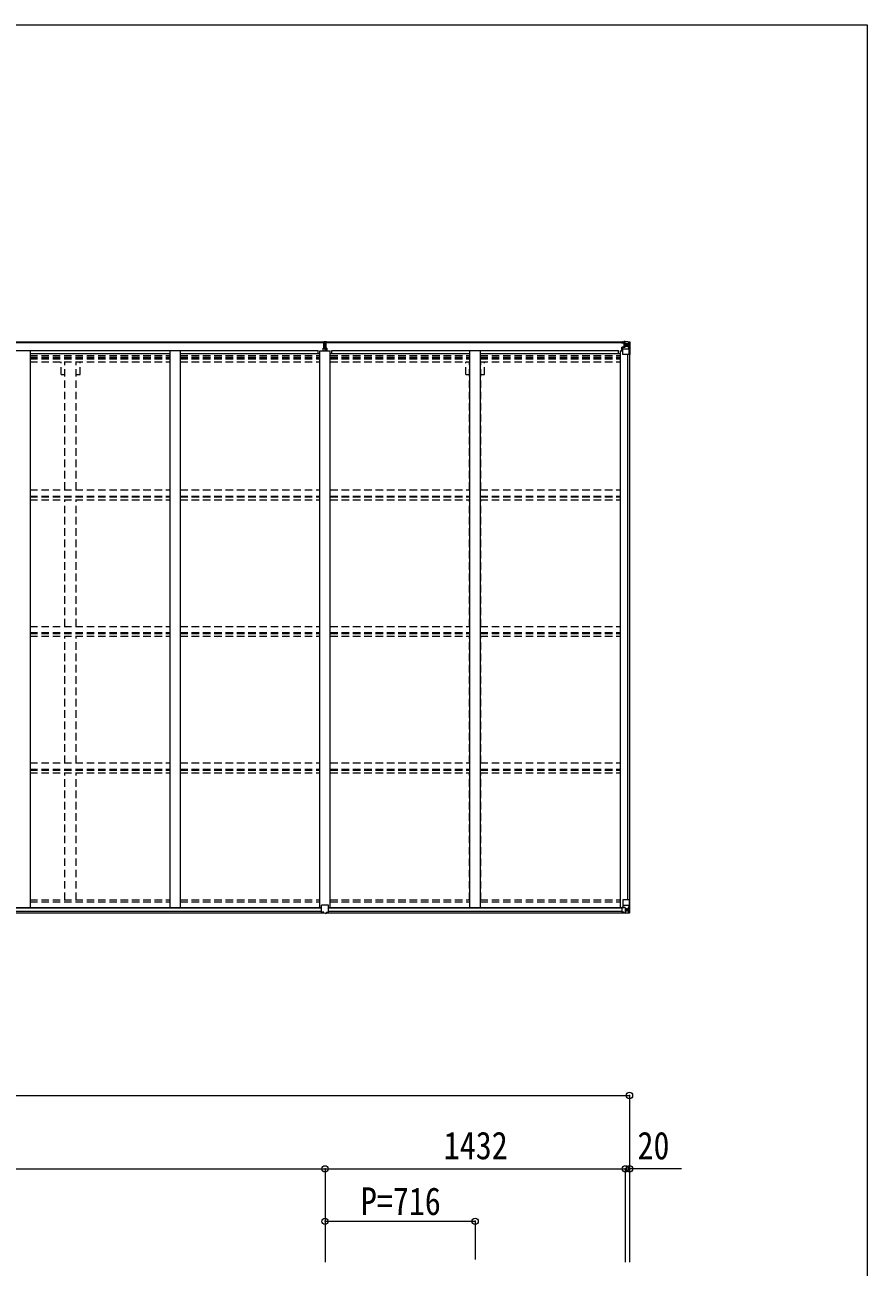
# Model space of a CAD drawing. Units: millimetres at full size, sheet at 1:30. Extents: x -8432 to 8432, y -5820 to 5820.
# Drawn here: x 3990 to 8008, y -106 to 5820 of the extents above; entities that cross this region are included whole.
import ezdxf
from ezdxf.enums import TextEntityAlignment as Align

# ---------------------------------------------------------------- set-up
doc = ezdxf.new("R2010")
doc.units = ezdxf.units.MM
doc.header["$LTSCALE"] = 30
doc.header["$PDMODE"] = 32
doc.header["$PDSIZE"] = 30
doc.linetypes.add('DASHED1', pattern=[1.8, 1.2, -0.6])
for name, color, linetype, lineweight in [('0-3_ELV2', 4, 'Continuous', 9), ('0-4_TABLE1', 6, 'Continuous', 9), ('0-6_OTH_LINE', 6, 'Continuous', 9), ('F-0_240', 7, 'Continuous', 9)]:
    doc.layers.add(name, color=color, linetype=linetype, lineweight=lineweight)
doc.styles.add('ＭＳ ゴシック', font='')
doc.styles.get('ＭＳ ゴシック').set_extended_font_data('MS Gothic')

msp = doc.modelspace()

# ---------------------------------------------------------------- linework, layer by layer
at = {"layer": '0-3_ELV2'}
for p, q in [((-304.17, 4307.47), (5415.83, 4307.47)), ((-304.17, 4305.33), (5415.83, 4305.33)), ((-273.17, 4267.19), (5389.83, 4267.19)), ((4015.33, 4267.17), (4015.33, 1609.25)), ((4681.33, 4267.17), (4681.33, 1609.25)), ((4731.33, 4267.17), (4731.33, 1609.25)), ((5389.83, 4251.67), (5389.83, 4267.19)), ((5428.83, 4307.47), (6852.83, 4307.47)), ((5428.83, 4305.33), (6852.83, 4305.33)), ((5454.83, 4267.19), (6821.83, 4267.19)), ((5454.83, 4251.67), (5454.83, 4267.19)), ((6113.33, 1609.25), (6113.33, 4267.19)), ((6163.33, 1609.25), (6163.33, 4267.19)), ((6821.83, 4251.67), (6821.83, 4267.19)), ((4015.33, 4251.67), (4681.33, 4251.67)), ((4731.33, 4251.67), (5397.33, 4251.67)), ((5397.33, 4265.35), (5447.33, 4265.35)), ((5397.33, 1609.25), (5397.33, 4265.35)), ((5447.33, 1609.25), (5447.33, 4265.35)), ((5447.33, 4251.67), (6113.33, 4251.67)), ((6163.33, 4251.67), (6829.33, 4251.67)), ((6829.33, 4265.35), (6842.33, 4265.35)), ((6829.33, 4265.35), (6829.33, 1609.25)), ((6864.63, 4246.7), (6864.63, 1645.27)), ((6874.33, 4246.7), (6874.33, 1645.27)), ((-300.94, 1609.25), (5405.83, 1609.25)), ((-289.17, 1606.98), (5405.83, 1606.98)), ((5438.83, 1609.25), (6849.59, 1609.25)), ((5438.83, 1606.98), (6837.83, 1606.98)), ((-299.17, 1583.47), (5415.83, 1583.47)), ((-289.17, 1591.37), (5405.83, 1591.37)), ((5428.83, 1583.47), (6847.83, 1583.47)), ((5438.83, 1591.37), (6837.83, 1591.37))]:
    msp.add_line(p, q, dxfattribs=at)
at = {"layer": '0-3_ELV2', "linetype": 'DASHED1'}
for p, q in [((4015.33, 4243.28), (4681.33, 4243.28)), ((4015.33, 4235.08), (4681.33, 4235.08)), ((4015.33, 4231.15), (4681.33, 4231.15)), ((4015.33, 4226.07), (4681.33, 4226.07)), ((4015.33, 4213.06), (4681.33, 4213.06)), ((4163.13, 4151.47), (4163.13, 4213.06)), ((4180.83, 3601.95), (4180.83, 4213.06)), ((4235.83, 3601.95), (4235.83, 4213.06)), ((4253.53, 4151.47), (4253.53, 4213.06)), ((4731.33, 4243.28), (5397.33, 4243.28)), ((4731.33, 4235.08), (5397.33, 4235.08)), ((4731.33, 4231.15), (5397.33, 4231.15)), ((4731.33, 4226.07), (5397.33, 4226.07)), ((4731.33, 4213.06), (5397.33, 4213.06)), ((5447.33, 4243.28), (6113.33, 4243.28)), ((5447.33, 4235.08), (6113.33, 4235.08)), ((5447.33, 4231.15), (6113.33, 4231.15)), ((5447.33, 4226.07), (6113.33, 4226.07)), ((5447.33, 4213.06), (6113.33, 4213.06)), ((6093.13, 4151.47), (6093.13, 4213.06)), ((6110.83, 3601.95), (6110.83, 4213.06)), ((6163.33, 4243.28), (6829.33, 4243.28)), ((6163.33, 4235.08), (6829.33, 4235.08)), ((6163.33, 4231.15), (6829.33, 4231.15)), ((6163.33, 4226.07), (6829.33, 4226.07)), ((6163.33, 4213.06), (6829.33, 4213.06)), ((6165.83, 3601.95), (6165.83, 4213.06)), ((6183.53, 4151.47), (6183.53, 4213.06)), ((4163.13, 4151.47), (4180.83, 4151.47)), ((4235.83, 4151.47), (4253.53, 4151.47)), ((6093.13, 4151.47), (6110.83, 4151.47)), ((6165.83, 4151.47), (6183.53, 4151.47)), ((4015.33, 3601.95), (4681.33, 3601.95)), ((4015.33, 3572.21), (4681.33, 3572.21)), ((4015.33, 3567.66), (4681.33, 3567.66)), ((4731.33, 3601.95), (5397.33, 3601.95)), ((4731.33, 3572.21), (5397.33, 3572.21)), ((4731.33, 3567.66), (5397.33, 3567.66)), ((5447.33, 3601.95), (6113.33, 3601.95)), ((5447.33, 3572.21), (6113.33, 3572.21)), ((5447.33, 3567.66), (6113.33, 3567.66)), ((6163.33, 3601.95), (6829.3, 3601.95)), ((6163.33, 3572.21), (6829.3, 3572.21)), ((6163.33, 3567.66), (6829.3, 3567.66)), ((4015.33, 3554.65), (4681.33, 3554.65)), ((4180.83, 2950.16), (4180.83, 3554.65)), ((4235.83, 2950.16), (4235.83, 3554.65)), ((4731.33, 3554.65), (5397.33, 3554.65)), ((5447.33, 3554.65), (6113.33, 3554.65)), ((6110.83, 2950.16), (6110.83, 3554.65)), ((6163.33, 3554.65), (6829.3, 3554.65)), ((6165.83, 2950.16), (6165.83, 3554.65)), ((4015.33, 2950.29), (4681.33, 2950.29)), ((4015.33, 2920.55), (4681.33, 2920.55)), ((4015.33, 2916), (4681.33, 2916)), ((4731.33, 2950.29), (5397.33, 2950.29)), ((4731.33, 2920.55), (5397.33, 2920.55)), ((4731.33, 2916), (5397.33, 2916)), ((5447.33, 2950.29), (6113.33, 2950.29)), ((5447.33, 2920.55), (6113.33, 2920.55)), ((5447.33, 2916), (6113.33, 2916)), ((6163.33, 2950.29), (6829.3, 2950.29)), ((6163.33, 2920.55), (6829.3, 2920.55)), ((6163.33, 2916), (6829.3, 2916)), ((4015.33, 2902.99), (4681.33, 2902.99)), ((4180.83, 2298.5), (4180.83, 2901.8)), ((4235.83, 2298.5), (4235.83, 2901.8)), ((4731.33, 2902.99), (5397.33, 2902.99)), ((5447.33, 2902.99), (6113.33, 2902.99)), ((6110.83, 2298.5), (6110.83, 2901.8)), ((6163.33, 2902.99), (6829.3, 2902.99)), ((6165.83, 2298.5), (6165.83, 2901.8)), ((4015.33, 2298.63), (4681.33, 2298.63)), ((4015.33, 2268.89), (4681.33, 2268.89)), ((4015.33, 2264.34), (4681.33, 2264.34)), ((4731.33, 2298.63), (5397.33, 2298.63)), ((4731.33, 2268.89), (5397.33, 2268.89)), ((4731.33, 2264.34), (5397.33, 2264.34)), ((5447.33, 2298.63), (6113.33, 2298.63)), ((5447.33, 2268.89), (6113.33, 2268.89)), ((5447.33, 2264.34), (6113.33, 2264.34)), ((6163.33, 2298.63), (6829.3, 2298.63)), ((6163.33, 2268.89), (6829.3, 2268.89)), ((6163.33, 2264.34), (6829.3, 2264.34)), ((4015.33, 2251.33), (4681.33, 2251.33)), ((4180.83, 1645.42), (4180.83, 2250.14)), ((4235.83, 1645.42), (4235.83, 2250.14)), ((4731.33, 2251.33), (5397.33, 2251.33)), ((5447.33, 2251.33), (6113.33, 2251.33)), ((6110.83, 1645.42), (6110.83, 2250.14)), ((6163.33, 2251.33), (6829.3, 2251.33)), ((6165.83, 1645.42), (6165.83, 2250.14)), ((4015.33, 1645.42), (4681.33, 1645.42)), ((4015.33, 1637.07), (4681.33, 1637.07)), ((4731.33, 1645.42), (5397.33, 1645.42)), ((4731.33, 1637.07), (5397.33, 1637.07)), ((5447.33, 1645.42), (6113.33, 1645.42)), ((5447.33, 1637.07), (6113.33, 1637.07)), ((6163.33, 1645.42), (6829.33, 1645.42)), ((6163.33, 1637.07), (6829.33, 1637.07))]:
    msp.add_line(p, q, dxfattribs=at)
at = {"layer": '0-4_TABLE1'}
for p, q in [((5413.83, 4278.11), (5420.83, 4278.17)), ((5413.83, 4265.35), (5413.83, 4278.11)), ((5420.83, 4277.67), (5413.83, 4277.61)), ((5413.83, 4276.74), (5420.83, 4276.67)), ((5420.83, 4276.17), (5413.83, 4276.24)), ((5415.83, 4309.17), (5422.33, 4309.57)), ((5415.83, 4304.67), (5415.83, 4309.17)), ((5420.83, 4306.48), (5415.83, 4306.17)), ((5416.83, 4303.67), (5420.83, 4303.67)), ((5416.83, 4278.14), (5416.83, 4303.67)), ((5416.83, 4301.84), (5420.83, 4301.77)), ((5416.83, 4298.24), (5420.83, 4298.18)), ((5416.83, 4290.01), (5420.83, 4289.97)), ((5422.33, 4306.57), (5420.83, 4306.47)), ((5420.83, 4306.47), (5420.83, 4265.35)), ((5420.83, 4292.96), (5423.83, 4292.96)), ((5420.83, 4285.89), (5423.83, 4285.89)), ((5420.83, 4276.25), (5423.83, 4276.25)), ((5420.83, 4269.17), (5423.83, 4269.17)), ((5422.33, 4309.57), (5428.83, 4309.17)), ((5422.33, 4309.57), (5422.33, 4306.57)), ((5428.83, 4306.17), (5422.33, 4306.57)), ((5423.83, 4303.67), (5427.83, 4303.67)), ((5423.83, 4303.67), (5423.83, 4265.35)), ((5423.83, 4301.77), (5427.83, 4301.77)), ((5423.83, 4298.18), (5427.83, 4298.18)), ((5423.83, 4289.97), (5427.83, 4289.97)), ((5423.83, 4278.17), (5430.83, 4278.11)), ((5430.83, 4277.61), (5423.83, 4277.67)), ((5423.83, 4276.67), (5430.83, 4276.74)), ((5430.83, 4276.24), (5423.83, 4276.17)), ((5427.83, 4278.14), (5427.83, 4303.67)), ((5428.83, 4304.67), (5428.83, 4309.17)), ((5430.83, 4278.11), (5430.83, 4265.35)), ((6836.33, 4302.72), (6836.33, 4305.33)), ((6842.33, 4304.4), (6836.33, 4304.4)), ((6837.33, 4305.33), (6837.33, 4304.4)), ((6837.33, 4302.67), (6852.33, 4302.54)), ((6842.88, 4281.61), (6837.83, 4281.57)), ((6837.83, 4265.35), (6837.83, 4281.57)), ((6837.83, 4279.85), (6842.33, 4279.83)), ((6837.83, 4269.7), (6842.33, 4269.7)), ((6838.83, 4281.58), (6838.83, 4279.85)), ((6842.53, 4307.9), (6840.84, 4307.47)), ((6852.33, 4302.71), (6842.33, 4302.79)), ((6842.33, 4247.7), (6842.33, 4280.8)), ((6866.33, 4273.37), (6842.33, 4273.37)), ((6842.53, 4307.9), (6842.83, 4307.9)), ((6842.83, 4307.9), (6842.83, 4307.47)), ((6853.5, 4283.35), (6843.16, 4281.69)), ((6843.16, 4281.06), (6853.5, 4282.71)), ((6843.16, 4281.69), (6843.16, 4281.06)), ((6844.33, 4303.63), (6844.33, 4305.33)), ((6844.33, 4304.66), (6852.33, 4304.66)), ((6844.33, 4304.63), (6852.33, 4304.63)), ((6844.33, 4303.63), (6852.83, 4303.63)), ((6847.83, 4307.47), (6847.83, 4310.1)), ((6847.83, 4310.1), (6875.39, 4308.41)), ((6854.33, 4308.82), (6847.83, 4309.21)), ((6847.83, 4308.29), (6852.83, 4308.2)), ((6848.83, 4282.6), (6848.83, 4302.57)), ((6852.72, 4302.33), (6848.83, 4302.33)), ((6848.83, 4298.7), (6852.83, 4298.7)), ((6848.83, 4290.5), (6852.83, 4290.5)), ((6852.33, 4304.66), (6852.33, 4302.71)), ((6852.33, 4302.54), (6852.33, 4302.71)), ((6852.83, 4303.99), (6854.33, 4303.99)), ((6852.83, 4300.46), (6866.33, 4300.46)), ((6852.83, 4286.9), (6866.33, 4286.9)), ((6853.5, 4282.71), (6853.5, 4283.35)), ((6854.33, 4283.6), (6854.33, 4309.7)), ((6854.33, 4309.59), (6866.33, 4308.8)), ((6860.85, 4293.26), (6860.85, 4292.3)), ((6868.66, 4300.4), (6866.33, 4300.46)), ((6866.33, 4286.9), (6868.66, 4286.93)), ((6866.33, 4286.9), (6866.33, 4286.9)), ((6872.94, 4273.58), (6866.33, 4273.37)), ((6866.42, 4308.8), (6874.34, 4308.32)), ((6868.66, 4286.93), (6868.66, 4300.4)), ((6872.94, 4273.58), (6868.8, 4285.67)), ((6869.52, 4303.91), (6872.25, 4307.58)), ((6873.48, 4307.35), (6873.49, 4307.29)), ((6873.49, 4246.7), (6873.49, 4307.29)), ((6875.39, 4308.37), (6875.39, 4308.41)), ((6876.33, 4307.41), (6876.33, 4246.7)), ((6876.33, 4246.7), (6843.33, 4246.7)), ((5405.83, 1587.34), (5405.83, 1619.66)), ((5437.83, 1620.66), (5406.83, 1620.66)), ((5438.83, 1587.34), (5438.83, 1619.66)), ((6837.83, 1608.11), (6837.83, 1587.96)), ((6847.83, 1609.05), (6838.83, 1609.02)), ((6842.33, 1644.27), (6842.33, 1611.17)), ((6866.33, 1618.6), (6842.33, 1618.6)), ((6843.16, 1610.91), (6853.5, 1609.26)), ((6843.16, 1610.28), (6843.16, 1610.91)), ((6850.81, 1609.05), (6843.16, 1610.28)), ((6876.33, 1645.27), (6843.33, 1645.27)), ((6854.33, 1609.05), (6847.83, 1609.05)), ((6853.5, 1609.26), (6853.5, 1609.05)), ((6854.33, 1609.05), (6854.33, 1582.27)), ((6854.33, 1605.07), (6866.33, 1605.07)), ((6872.94, 1618.38), (6866.33, 1618.6)), ((6866.33, 1605.07), (6866.33, 1605.07)), ((6866.33, 1605.07), (6868.66, 1605.04)), ((6868.66, 1605.04), (6868.66, 1591.56)), ((6872.94, 1618.38), (6868.8, 1606.3)), ((6873.49, 1645.27), (6873.49, 1584.68)), ((6876.33, 1584.56), (6876.33, 1645.27)), ((5405.83, 1587.34), (5405.83, 1587.3)), ((5415.83, 1586.57), (5406.83, 1586.62)), ((5428.83, 1586.57), (5437.83, 1586.62)), ((5438.83, 1587.34), (5438.83, 1587.3)), ((6838.83, 1587.24), (6847.83, 1587.19)), ((6847.83, 1581.87), (6847.83, 1587.81)), ((6866.33, 1591.51), (6854.33, 1591.51)), ((6854.33, 1582.38), (6866.33, 1583.16)), ((6861.81, 1598.71), (6861.81, 1599.67)), ((6868.66, 1591.56), (6866.33, 1591.51)), ((6866.42, 1583.17), (6874.34, 1583.64)), ((6869.52, 1588.06), (6872.25, 1584.39)), ((6873.48, 1584.61), (6873.49, 1584.68)), ((6875.39, 1583.6), (6875.39, 1583.55))]:
    msp.add_line(p, q, dxfattribs=at)
for points in [[(6842.33, 4304.4), (6842.33, 4302.78), (6836.33, 4302.83)], [(6847.83, 4308.7), (6852.83, 4308.7), (6852.83, 4283.24)], [(6859.89, 4295.18), (6858.93, 4295.18), (6858.93, 4294.22), (6859.89, 4294.22)], [(6861.81, 4296.14), (6861.81, 4297.1), (6860.85, 4297.1), (6860.85, 4296.14)], [(6860.85, 4292.3), (6861.81, 4292.3), (6861.81, 4293.26)], [(6862.77, 4294.22), (6863.73, 4294.22), (6863.73, 4295.18), (6862.77, 4295.18)], [(5422.33, 1581.14), (5415.83, 1581.54), (5415.83, 1586.57)], [(5422.33, 1581.14), (5428.83, 1581.54), (5428.83, 1586.57)], [(6837.83, 1587.96), (6837.84, 1587.85), (6847.83, 1587.81)], [(6875.39, 1583.55), (6866.33, 1583), (6847.83, 1581.87)], [(6859.89, 1597.75), (6858.93, 1597.75), (6858.93, 1596.79), (6859.89, 1596.79)], [(6861.81, 1599.67), (6860.85, 1599.67), (6860.85, 1598.71)], [(6860.85, 1595.83), (6860.85, 1594.87), (6861.81, 1594.87), (6861.81, 1595.83)], [(6862.77, 1596.79), (6863.73, 1596.79), (6863.73, 1597.75), (6862.77, 1597.75)]]:
    msp.add_lwpolyline(points, dxfattribs=at)
for centre in [(6861.33, 4294.7), (6861.33, 1597.27)]:
    msp.add_circle(centre, 5.3, dxfattribs=at)
for centre, radius, start, end in [((5416.83, 4304.67), 1, 180, 270), ((5427.83, 4304.67), 1, 270, 0), ((6837.19, 4310.36), 7.69, 263.56574, 271.03001), ((6843.27, 4280.76), 0.937, 96.73234, 177.67791), ((6843.27, 4280.13), 0.937, 96.73234, 177.67791), ((6852.33, 4305.16), 0.5, 270.00309, 0.00198), ((6852.33, 4305.13), 0.5, 269.99891, 359.99891), ((6852.33, 4302.21), 0.5, 359.95536, 89.47105), ((6852.32, 4302.03), 0.513, 358.95293, 88.11972), ((6853.39, 4284.28), 0.937, 276.73234, 357.67791), ((6853.39, 4283.64), 0.937, 276.73234, 357.67791), ((6859.89, 4296.14), 0.96, 270, 0), ((6859.89, 4293.26), 0.96, 0, 90), ((6862.77, 4296.14), 0.96, 180, 270), ((6862.77, 4293.26), 0.96, 90, 180), ((6872.2, 4307.41), 1.28, 357.54105, 48.82169), ((6874.18, 4321.02), 12.7, 264.89689, 270.75534), ((6875.33, 4307.41), 0.999, 0.04917, 86.5576), ((6875.33, 4307.41), 1, 359.99921, 86.49983), ((6875.33, 4307.37), 0.999, 0.04917, 86.5576), ((6843.33, 4247.7), 1, 180, 270), ((5406.83, 1619.66), 1, 90, 180), ((5437.83, 1619.66), 1, 0, 90), ((6843.33, 1644.27), 1, 90, 180), ((6843.27, 1611.84), 0.937, 182.32209, 263.26766), ((6843.27, 1611.21), 0.937, 182.32209, 263.26766), ((6853.39, 1608.33), 0.937, 50.93398, 83.26766), ((6859.89, 1598.71), 0.96, 270, 0), ((6859.89, 1595.83), 0.96, 0, 90), ((6862.77, 1598.71), 0.96, 180, 270), ((6862.77, 1595.83), 0.96, 90, 180), ((6872.2, 1584.56), 1.28, 311.17831, 2.45895), ((6874.18, 1570.95), 12.7, 89.24466, 95.10311), ((6875.33, 1584.6), 0.999, 273.4424, 359.95083), ((6875.33, 1584.56), 0.999, 273.4424, 359.95083), ((6875.33, 1584.55), 1, 273.50017, 0.00079)]:
    msp.add_arc(centre, radius, start, end, dxfattribs=at)
for centre, major_axis, ratio, start_param, end_param in [((5420.86, 4306.48), (0.18, -2.99), 0.008711, 3.1415927, 4.7113235), ((5248.96, 4295.96), (171.87, 10.52), 0.017422, 6.2821194, 6.2831848), ((6948.08, 4300.46), (-81.75, 0), 0.061163, 6.2824128, 6.2831853), ((6871.53, 4300.32), (-0.03, 5), 0.573921, 0.7672717, 1.551125), ((6870.07, 4286.95), (0, 3), 0.468246, 1.5772882, 2.0127935), ((6873.2, 4305.39), (0.02, 3), 0.466854, 0.125683, 0.7596956), ((6872.22, 4275.93), (-0.85, 2.32), 0.403757, 3.0087805, 3.9744392), ((6873.39, 4308.49), (-2, 0.12), 0.060933, 2.0712557, 3.1453404), ((6674.39, 4320.72), (-201, 12.36), 0.060933, 3.1453404, 3.145839), ((6838.83, 1608.11), (-1, -0.021), 0.906239, 4.6936843, 6.2644806), ((6870.07, 1605.01), (0, -3), 0.468246, 4.2703918, 4.7058971), ((6872.22, 1616.04), (-0.85, -2.32), 0.403757, 2.3087461, 3.2744049), ((5406.83, 1587.33), (1, -0.012), 0.707053, 3.2044821, 4.7211143), ((5437.83, 1587.33), (-1, -0.012), 0.707053, 3.2044821, 4.7211143), ((6838.83, 1587.95), (-1, 0.012), 0.707053, 0.1587743, 1.5795216), ((6948.08, 1591.51), (-81.75, 0), 0.061163, 0, 0.0007725), ((6871.53, 1591.64), (-0.03, -5), 0.573921, 4.7320603, 5.5159136), ((6873.2, 1586.57), (0.02, -3), 0.466854, 5.5234897, 6.1575023), ((6873.39, 1583.48), (-2, -0.12), 0.060933, 3.1378449, 4.2119296), ((6674.39, 1571.24), (-201, -12.36), 0.060933, 3.1373463, 3.1378449)]:
    msp.add_ellipse(centre, major_axis=major_axis, ratio=ratio, start_param=start_param, end_param=end_param, dxfattribs=at)
at = {"layer": '0-6_OTH_LINE'}
for p, q in [((-325.67, 712.53), (6874.33, 712.53)), ((6874.33, 712.53), (6874.33, -80.12)), ((-305.67, 362.53), (5422.33, 362.53)), ((5422.33, 362.53), (5422.33, -82.88)), ((5422.33, 362.53), (6854.33, 362.53)), ((6854.33, 362.53), (6854.33, -82.88)), ((6854.33, 362.53), (6874.33, 362.53)), ((6874.33, 362.53), (6874.33, -82.88)), ((5422.33, 112.53), (5422.33, -69.92)), ((5422.33, 112.53), (6138.33, 112.53)), ((6138.33, 112.53), (6138.33, -69.92))]:
    msp.add_line(p, q, dxfattribs=at)
at = {"layer": '0-6_OTH_LINE', "lineweight": 18}
msp.add_line((7123.16, 362.53), (6874.33, 362.53), dxfattribs=at)
at = {"layer": '0-6_OTH_LINE'}
for p in [(6874.33, 712.53), (5422.33, 362.53), (6854.33, 362.53), (6874.33, 362.53), (5422.33, 112.53), (6138.33, 112.53)]:
    msp.add_point(p, dxfattribs=at)
at = {"layer": 'F-0_240', "color": 5}
for p, q in [((-8432.06, 5820), (8007.94, 5820)), ((8007.94, 5820), (8007.94, -5820))]:
    msp.add_line(p, q, dxfattribs=at)

# ---------------------------------------------------------------- texts
at = {"layer": '0-6_OTH_LINE', "color": 7, "style": 'ＭＳ ゴシック', "width": 0.85}
for s, p in [('1432', (5988.33, 368.53)), ('20', (6912.41, 368.17)), ('P=716', (5592.83, 102.53))]:
    msp.add_text(s, height=132, dxfattribs=at).set_placement(p, align=Align.BOTTOM_LEFT)

doc.saveas('drawing.dxf')
